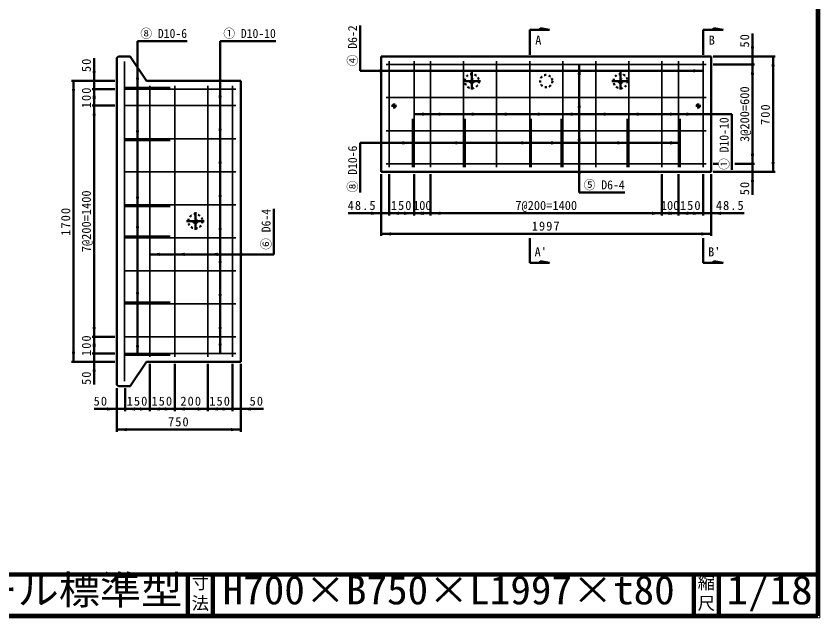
# Model space of a CAD drawing. Units: millimetres, scale not verified, with parts at other scales. Extents: x 100 to 4105, y 100 to 2870.
# Drawn here: x 2159 to 4105, y 100 to 1557 of the extents above; entities that cross this region are included whole.
import ezdxf
from ezdxf.enums import TextEntityAlignment as Align

# ---------------------------------------------------------------- set-up
doc = ezdxf.new("R2010")
doc.units = ezdxf.units.MM
doc.header["$LTSCALE"] = 5
doc.linetypes.add('USER1', pattern=[13.4, 10, -1.2, 1, -1.2])
doc.linetypes.add('USER3', pattern=[2.2, 1, -1.2])
doc.layers.add('V-nasSTD', color=7, linetype='Continuous', lineweight=50)
doc.styles.add('ＭＳ ゴシック', font='')
doc.styles.get('ＭＳ ゴシック').set_extended_font_data('MS Gothic')

msp = doc.modelspace()

# ---------------------------------------------------------------- hatches: boundary and pattern name
at = {"layer": 'V-nasSTD'}
for points in [[(3941.72, 1483.752), (3945.72, 1483.752), (3941.72, 1459.752), (3937.72, 1483.752)], [(3991.72, 1435.752), (3995.72, 1435.752), (3991.72, 1459.752), (3987.72, 1435.752)], [(2347.92, 1424.352), (2351.92, 1424.352), (2347.92, 1400.352), (2343.92, 1424.352)], [(3038.32, 1424.752), (3038.32, 1420.752), (3062.32, 1424.752), (3038.32, 1428.752)], [(3522.32, 1415.752), (3526.32, 1415.752), (3522.32, 1439.752), (3518.32, 1415.752)], [(3798.32, 1424.752), (3798.32, 1420.752), (3822.32, 1424.752), (3798.32, 1428.752)], [(3941.72, 1415.752), (3945.72, 1415.752), (3941.72, 1439.752), (3937.72, 1415.752)], [(2452.92, 1408.352), (2456.92, 1408.352), (2452.92, 1384.352), (2448.92, 1408.352)], [(2652.92, 1404.352), (2656.92, 1404.352), (2652.92, 1380.352), (2648.92, 1404.352)], [(2297.92, 1376.352), (2301.92, 1376.352), (2297.92, 1400.352), (2293.92, 1376.352)], [(2347.92, 1356.352), (2351.92, 1356.352), (2347.92, 1380.352), (2343.92, 1356.352)], [(2347.92, 1364.352), (2351.92, 1364.352), (2347.92, 1340.352), (2343.92, 1364.352)], [(2652.92, 1364.352), (2656.92, 1364.352), (2652.92, 1340.352), (2648.92, 1364.352)], [(3522.32, 1335.752), (3526.32, 1335.752), (3522.32, 1359.752), (3518.32, 1335.752)], [(2347.92, 1316.352), (2351.92, 1316.352), (2347.92, 1340.352), (2343.92, 1316.352)], [(3146.32, 1319.752), (3146.32, 1315.752), (3122.32, 1319.752), (3146.32, 1323.752)], [(3186.32, 1319.752), (3186.32, 1315.752), (3162.32, 1319.752), (3186.32, 1323.752)], [(3266.32, 1319.752), (3266.32, 1315.752), (3242.32, 1319.752), (3266.32, 1323.752)], [(3346.32, 1319.752), (3346.32, 1315.752), (3322.32, 1319.752), (3346.32, 1323.752)], [(3426.32, 1319.752), (3426.32, 1315.752), (3402.32, 1319.752), (3426.32, 1323.752)], [(3506.32, 1319.752), (3506.32, 1315.752), (3482.32, 1319.752), (3506.32, 1323.752)], [(3586.32, 1319.752), (3586.32, 1315.752), (3562.32, 1319.752), (3586.32, 1323.752)], [(3666.32, 1319.752), (3666.32, 1315.752), (3642.32, 1319.752), (3666.32, 1323.752)], [(3746.32, 1319.752), (3746.32, 1315.752), (3722.32, 1319.752), (3746.32, 1323.752)], [(3786.32, 1319.752), (3786.32, 1315.752), (3762.32, 1319.752), (3786.32, 1323.752)], [(2452.92, 1280.352), (2456.92, 1280.352), (2452.92, 1256.352), (2448.92, 1280.352)], [(2652.92, 1284.352), (2656.92, 1284.352), (2652.92, 1260.352), (2648.92, 1284.352)], [(3522.32, 1255.752), (3526.32, 1255.752), (3522.32, 1279.752), (3518.32, 1255.752)], [(3094.32, 1250.267), (3094.32, 1246.267), (3118.32, 1250.267), (3094.32, 1254.267)], [(3222.32, 1250.267), (3222.32, 1246.267), (3246.32, 1250.267), (3222.32, 1254.267)], [(3382.32, 1250.267), (3382.32, 1246.267), (3406.32, 1250.267), (3382.32, 1254.267)], [(3454.32, 1250.267), (3454.32, 1246.267), (3478.32, 1250.267), (3454.32, 1254.267)], [(3614.32, 1250.267), (3614.32, 1246.267), (3638.32, 1250.267), (3614.32, 1254.267)], [(3742.32, 1250.267), (3742.32, 1246.267), (3766.32, 1250.267), (3742.32, 1254.267)], [(3941.72, 1223.752), (3945.72, 1223.752), (3941.72, 1199.752), (3937.72, 1223.752)], [(2652.92, 1204.352), (2656.92, 1204.352), (2652.92, 1180.352), (2648.92, 1204.352)], [(3522.32, 1175.752), (3526.32, 1175.752), (3522.32, 1199.752), (3518.32, 1175.752)], [(3991.72, 1203.752), (3995.72, 1203.752), (3991.72, 1179.752), (3987.72, 1203.752)], [(3941.72, 1155.752), (3945.72, 1155.752), (3941.72, 1179.752), (3937.72, 1155.752)], [(2452.92, 1120.352), (2456.92, 1120.352), (2452.92, 1096.352), (2448.92, 1120.352)], [(2652.92, 1124.352), (2656.92, 1124.352), (2652.92, 1100.352), (2648.92, 1124.352)], [(3018.92, 1079.752), (3018.92, 1075.752), (3042.92, 1079.752), (3018.92, 1083.752)], [(3086.32, 1079.752), (3086.32, 1075.752), (3062.32, 1079.752), (3086.32, 1083.752)], [(3098.32, 1079.752), (3098.32, 1075.752), (3122.32, 1079.752), (3098.32, 1083.752)], [(3146.32, 1079.752), (3146.32, 1075.752), (3122.32, 1079.752), (3146.32, 1083.752)], [(3138.32, 1079.752), (3138.32, 1075.752), (3162.32, 1079.752), (3138.32, 1083.752)], [(3186.32, 1079.752), (3186.32, 1075.752), (3162.32, 1079.752), (3186.32, 1083.752)], [(3698.32, 1079.752), (3698.32, 1075.752), (3722.32, 1079.752), (3698.32, 1083.752)], [(3746.32, 1079.752), (3746.32, 1075.752), (3722.32, 1079.752), (3746.32, 1083.752)], [(3738.32, 1079.752), (3738.32, 1075.752), (3762.32, 1079.752), (3738.32, 1083.752)], [(3786.32, 1079.752), (3786.32, 1075.752), (3762.32, 1079.752), (3786.32, 1083.752)], [(3798.32, 1079.752), (3798.32, 1075.752), (3822.32, 1079.752), (3798.32, 1083.752)], [(3865.72, 1079.752), (3865.72, 1075.752), (3841.72, 1079.752), (3865.72, 1083.752)], [(2452.92, 1048.352), (2456.92, 1048.352), (2452.92, 1024.352), (2448.92, 1048.352)], [(2652.92, 1044.352), (2656.92, 1044.352), (2652.92, 1020.352), (2648.92, 1044.352)], [(3066.92, 1029.752), (3066.92, 1025.752), (3042.92, 1029.752), (3066.92, 1033.752)], [(3817.72, 1029.752), (3817.72, 1025.752), (3841.72, 1029.752), (3817.72, 1033.752)], [(2506.92, 980.352), (2506.92, 976.352), (2482.92, 980.352), (2506.92, 984.352)], [(2566.92, 980.352), (2566.92, 976.352), (2542.92, 980.352), (2566.92, 984.352)], [(2646.92, 980.352), (2646.92, 976.352), (2622.92, 980.352), (2646.92, 984.352)], [(2706.92, 980.352), (2706.92, 976.352), (2682.92, 980.352), (2706.92, 984.352)], [(2652.92, 964.352), (2656.92, 964.352), (2652.92, 940.352), (2648.92, 964.352)], [(2452.92, 888.352), (2456.92, 888.352), (2452.92, 864.352), (2448.92, 888.352)], [(2652.92, 884.352), (2656.92, 884.352), (2652.92, 860.352), (2648.92, 884.352)], [(2347.92, 804.352), (2351.92, 804.352), (2347.92, 780.352), (2343.92, 804.352)], [(2652.92, 804.352), (2656.92, 804.352), (2652.92, 780.352), (2648.92, 804.352)], [(2347.92, 756.352), (2351.92, 756.352), (2347.92, 780.352), (2343.92, 756.352)], [(2347.92, 764.352), (2351.92, 764.352), (2347.92, 740.352), (2343.92, 764.352)], [(2452.92, 760.352), (2456.92, 760.352), (2452.92, 736.352), (2448.92, 760.352)], [(2652.92, 764.352), (2656.92, 764.352), (2652.92, 740.352), (2648.92, 764.352)], [(2297.92, 744.352), (2301.92, 744.352), (2297.92, 720.352), (2293.92, 744.352)], [(2347.92, 696.352), (2351.92, 696.352), (2347.92, 720.352), (2343.92, 696.352)], [(2378.92, 605.952), (2378.92, 601.952), (2402.92, 605.952), (2378.92, 609.952)], [(2446.92, 605.952), (2446.92, 601.952), (2422.92, 605.952), (2446.92, 609.952)], [(2458.92, 605.952), (2458.92, 601.952), (2482.92, 605.952), (2458.92, 609.952)], [(2506.92, 605.952), (2506.92, 601.952), (2482.92, 605.952), (2506.92, 609.952)], [(2518.92, 605.952), (2518.92, 601.952), (2542.92, 605.952), (2518.92, 609.952)], [(2566.92, 605.952), (2566.92, 601.952), (2542.92, 605.952), (2566.92, 609.952)], [(2598.92, 605.952), (2598.92, 601.952), (2622.92, 605.952), (2598.92, 609.952)], [(2646.92, 605.952), (2646.92, 601.952), (2622.92, 605.952), (2646.92, 609.952)], [(2658.92, 605.952), (2658.92, 601.952), (2682.92, 605.952), (2658.92, 609.952)], [(2726.92, 605.952), (2726.92, 601.952), (2702.92, 605.952), (2726.92, 609.952)], [(2426.92, 555.952), (2426.92, 551.952), (2402.92, 555.952), (2426.92, 559.952)], [(2678.92, 555.952), (2678.92, 551.952), (2702.92, 555.952), (2678.92, 559.952)]]:
    msp.add_hatch(color=256, dxfattribs=at).paths.add_polyline_path(points)

# ---------------------------------------------------------------- linework, layer by layer
at = {"layer": 'V-nasSTD', "lineweight": 100}
for p, q in [((4100, 105), (4100, 2865)), ((105, 205), (4100, 205)), ((2575, 205), (2575, 105)), ((2635, 205), (2635, 105)), ((3800, 205), (3800, 105)), ((3860, 205), (3860, 105)), ((105, 105), (4100, 105))]:
    msp.add_line(p, q, dxfattribs=at)
at = {"layer": 'V-nasSTD'}
for p, q in [((2992.32, 1424.752), (2992.32, 1534.752)), ((3402.32, 1463.752), (3402.32, 1523.752)), ((3427.32, 1523.752), (3402.32, 1523.752)), ((3427.32, 1523.752), (3427.32, 1527.592)), ((3427.32, 1527.592), (3450.36, 1523.752)), ((3427.32, 1523.752), (3450.36, 1523.752)), ((3822.32, 1463.752), (3822.32, 1523.752)), ((3847.32, 1523.752), (3822.32, 1523.752)), ((3847.32, 1523.752), (3847.32, 1527.592)), ((3847.32, 1527.592), (3870.36, 1523.752)), ((3847.32, 1523.752), (3870.36, 1523.752)), ((3941.72, 1459.752), (3941.72, 1514.752)), ((2452.92, 736.352), (2452.92, 1496.352)), ((2452.92, 1496.352), (2572.92, 1496.352)), ((2652.92, 740.352), (2652.92, 1496.352)), ((2652.92, 1496.352), (2787.92, 1496.352)), ((2406.52, 1459.752), (2402.92, 1456.152)), ((2434.92, 1459.752), (2406.52, 1459.752)), ((2434.92, 1459.752), (2474.92, 1400.352)), ((3042.92, 1459.752), (3042.92, 1179.752)), ((3841.72, 1459.752), (3042.92, 1459.752)), ((3841.72, 1179.752), (3841.72, 1459.752)), ((3846.72, 1459.752), (3996.72, 1459.752)), ((3941.72, 1459.752), (3941.72, 1439.752)), ((3991.72, 1459.752), (3991.72, 1179.752)), ((2347.92, 1400.352), (2347.92, 1455.352)), ((2402.92, 1456.152), (2402.92, 664.552)), ((3822.32, 1424.752), (2992.32, 1424.752)), ((3522.32, 1129.752), (3522.32, 1439.752)), ((3846.72, 1439.752), (3946.72, 1439.752)), ((3941.72, 1439.752), (3941.72, 1199.752)), ((2397.92, 1400.352), (2292.92, 1400.352)), ((2297.92, 1400.352), (2297.92, 720.352)), ((2347.92, 1380.352), (2347.92, 1400.352)), ((2702.92, 1400.352), (2474.92, 1400.352)), ((2702.92, 720.352), (2702.92, 1400.352)), ((2397.92, 1380.352), (2342.92, 1380.352)), ((2347.92, 1380.352), (2347.92, 1340.352)), ((2397.92, 1340.352), (2342.92, 1340.352)), ((2347.92, 780.352), (2347.92, 1340.352)), ((3891.72, 1319.752), (3122.32, 1319.752)), ((3891.72, 1184.752), (3891.72, 1319.752)), ((3766.32, 1250.267), (2992.32, 1250.267)), ((2992.32, 1130.267), (2992.32, 1250.267)), ((3846.72, 1199.752), (3858.72, 1199.752)), ((3898.72, 1199.752), (3946.72, 1199.752)), ((3941.72, 1179.752), (3941.72, 1199.752)), ((3042.92, 1179.752), (3841.72, 1179.752)), ((3042.92, 1174.752), (3042.92, 1024.752)), ((3062.32, 1174.752), (3062.32, 1074.752)), ((3122.32, 1174.752), (3122.32, 1074.752)), ((3162.32, 1174.752), (3162.32, 1074.752)), ((3722.32, 1174.752), (3722.32, 1074.752)), ((3762.32, 1174.752), (3762.32, 1074.752)), ((3822.32, 1174.752), (3822.32, 1074.752)), ((3841.72, 1174.752), (3841.72, 1024.752)), ((3846.72, 1179.752), (3996.72, 1179.752)), ((3941.72, 1179.752), (3941.72, 1124.752)), ((3522.32, 1129.752), (3632.32, 1129.752)), ((2782.92, 980.352), (2782.92, 1090.352)), ((2962.92, 1079.752), (3042.92, 1079.752)), ((3042.92, 1079.752), (3062.32, 1079.752)), ((3062.32, 1079.752), (3122.32, 1079.752)), ((3122.32, 1079.752), (3162.32, 1079.752)), ((3162.32, 1079.752), (3722.32, 1079.752)), ((3762.32, 1079.752), (3722.32, 1079.752)), ((3822.32, 1079.752), (3762.32, 1079.752)), ((3841.72, 1079.752), (3822.32, 1079.752)), ((3921.72, 1079.752), (3841.72, 1079.752)), ((3042.92, 1029.752), (3841.72, 1029.752)), ((3402.32, 1019.752), (3402.32, 959.752)), ((3822.32, 1019.752), (3822.32, 959.752)), ((2482.92, 980.352), (2782.92, 980.352)), ((3427.32, 959.752), (3402.32, 959.752)), ((3427.32, 959.752), (3427.32, 963.592)), ((3427.32, 963.592), (3450.36, 959.752)), ((3427.32, 959.752), (3450.36, 959.752)), ((3847.32, 959.752), (3822.32, 959.752)), ((3847.32, 959.752), (3847.32, 963.592)), ((3847.32, 963.592), (3870.36, 959.752)), ((3870.36, 959.752), (3847.32, 959.752)), ((2397.92, 780.352), (2342.92, 780.352)), ((2347.92, 740.352), (2347.92, 780.352)), ((2397.92, 740.352), (2342.92, 740.352)), ((2347.92, 740.352), (2347.92, 720.352)), ((2397.92, 720.352), (2292.92, 720.352)), ((2347.92, 720.352), (2347.92, 665.352)), ((2474.92, 720.352), (2434.92, 660.952)), ((2702.92, 720.352), (2474.92, 720.352)), ((2482.92, 600.952), (2482.92, 715.352)), ((2542.92, 600.952), (2542.92, 715.352)), ((2622.92, 600.952), (2622.92, 715.352)), ((2682.92, 600.952), (2682.92, 715.352)), ((2702.92, 550.952), (2702.92, 715.352)), ((2402.92, 664.552), (2406.52, 660.952)), ((2402.92, 550.952), (2402.92, 655.952)), ((2406.52, 660.952), (2434.92, 660.952)), ((2422.92, 600.952), (2422.92, 655.952)), ((2402.92, 605.952), (2347.92, 605.952)), ((2422.92, 605.952), (2402.92, 605.952)), ((2422.92, 605.952), (2482.92, 605.952)), ((2482.92, 605.952), (2542.92, 605.952)), ((2542.92, 605.952), (2622.92, 605.952)), ((2622.92, 605.952), (2682.92, 605.952)), ((2682.92, 605.952), (2702.92, 605.952)), ((2702.92, 605.952), (2757.92, 605.952)), ((2702.92, 555.952), (2402.92, 555.952))]:
    msp.add_line(p, q, dxfattribs=at)
at = {"layer": 'V-nasSTD', "lineweight": 35}
for p, q in [((2421.72, 1447.352), (2421.72, 673.352)), ((3062.32, 1447.752), (3062.32, 1191.752)), ((3122.32, 1447.752), (3122.32, 1191.752)), ((3162.32, 1447.752), (3162.32, 1191.752)), ((3242.32, 1447.752), (3242.32, 1191.752)), ((3322.32, 1447.752), (3322.32, 1191.752)), ((3402.32, 1447.752), (3402.32, 1191.752)), ((3482.32, 1447.752), (3482.32, 1191.752)), ((3562.32, 1447.752), (3562.32, 1191.752)), ((3642.32, 1447.752), (3642.32, 1191.752)), ((3722.32, 1447.752), (3722.32, 1191.752)), ((3762.32, 1447.752), (3762.32, 1191.752)), ((3822.32, 1447.752), (3822.32, 1191.752)), ((3054.92, 1439.752), (3829.72, 1439.752)), ((2420.92, 1384.352), (2531.949, 1384.352)), ((2482.92, 732.352), (2482.92, 1388.352)), ((2542.92, 732.352), (2542.92, 1388.352)), ((2622.92, 732.352), (2622.92, 1388.352)), ((2682.92, 732.352), (2682.92, 1388.352)), ((2690.92, 1380.352), (2422.92, 1380.352)), ((3054.92, 1359.752), (3829.72, 1359.752)), ((2690.92, 1340.352), (2422.92, 1340.352)), ((3118.32, 1308.781), (3118.32, 1191.752)), ((3246.32, 1308.781), (3246.32, 1191.752)), ((3406.32, 1308.781), (3406.32, 1191.752)), ((3478.32, 1308.781), (3478.32, 1191.752)), ((3638.32, 1308.781), (3638.32, 1191.752)), ((3766.32, 1308.781), (3766.32, 1191.752)), ((3054.92, 1279.752), (3829.72, 1279.752)), ((2420.92, 1256.352), (2531.949, 1256.352)), ((2690.92, 1260.352), (2422.92, 1260.352)), ((3054.92, 1199.752), (3829.72, 1199.752)), ((2690.92, 1180.352), (2422.92, 1180.352)), ((2420.92, 1096.352), (2531.949, 1096.352)), ((2690.92, 1100.352), (2422.92, 1100.352)), ((2420.92, 1024.352), (2531.949, 1024.352)), ((2690.92, 1020.352), (2422.92, 1020.352)), ((2690.92, 940.352), (2422.92, 940.352)), ((2420.92, 864.352), (2531.949, 864.352)), ((2690.92, 860.352), (2422.92, 860.352)), ((2690.92, 780.352), (2422.92, 780.352)), ((2690.92, 740.352), (2422.92, 740.352)), ((2420.92, 736.352), (2531.949, 736.352))]:
    msp.add_line(p, q, dxfattribs=at)
at = {"layer": 'V-nasSTD', "linetype": 'USER1'}
for p, q in [((3262.32, 1421.552), (3262.32, 1379.152)), ((3622.32, 1421.552), (3622.32, 1379.152)), ((3241.12, 1399.752), (3283.52, 1399.752)), ((3601.12, 1399.752), (3643.52, 1399.752)), ((3074.12, 1333.752), (3074.12, 1345.752)), ((3810.52, 1333.752), (3810.52, 1345.752)), ((3068.12, 1339.752), (3080.12, 1339.752)), ((3804.52, 1339.752), (3816.52, 1339.752)), ((2592.92, 1082.152), (2592.92, 1039.752)), ((2571.72, 1060.352), (2614.12, 1060.352))]:
    msp.add_line(p, q, dxfattribs=at)
at = {"layer": 'V-nasSTD', "lineweight": 13}
msp.add_lwpolyline([(100, 100), (100, 2870), (4105, 2870), (4105, 100)], close=True, dxfattribs=at)
at = {"layer": 'V-nasSTD', "linetype": 'USER3'}
for centre, radius in [((3262.32, 1399.752), 17.2), ((3262.32, 1399.752), 5), ((3442.32, 1399.752), 15), ((3622.32, 1399.752), 17.2), ((3622.32, 1399.752), 5), ((3074.12, 1339.752), 3.8), ((3810.52, 1339.752), 3.8), ((3074.12, 1339.752), 2.4), ((3074.12, 1339.752), 2), ((3810.52, 1339.752), 2.4), ((3810.52, 1339.752), 2), ((2592.92, 1060.352), 17.2), ((2592.92, 1060.352), 5)]:
    msp.add_circle(centre, radius, dxfattribs=at)

# ---------------------------------------------------------------- texts
at = {"layer": 'V-nasSTD', "style": 'ＭＳ ゴシック', "width": 0.95}
for s, p in [('⑧ D10-6', (2516.285, 1526.16)), ('① D10-10', (2724.205, 1526.16)), ('⑤ D6-4', (3582.764, 1159.56))]:
    msp.add_text(s, height=21.85, dxfattribs=at).set_placement(p, align=Align.TOP_CENTER)
for s, p in [('④ D6-2', (2962.512, 1485.196)), ('① D10-10', (3861.912, 1248.466)), ('⑧ D10-6', (2962.512, 1186.902)), ('⑥ D6-4', (2753.112, 1040.796))]:
    msp.add_text(s, height=21.85, rotation=90, dxfattribs=at).set_placement(p, align=Align.TOP_CENTER)
at = {"layer": 'V-nasSTD', "style": 'ＭＳ ゴシック'}
for s, p in [('A', (3423.185, 1509.927)), ('B', (3843.185, 1509.927)), ('100', (3142.32, 1109.752)), ('7@200=1400', (3442.32, 1109.752)), ('100', (3742.32, 1109.752)), ("A'", (3429.209, 997.308)), ("B'", (3849.209, 997.308))]:
    msp.add_text(s, height=21.99, dxfattribs=at).set_placement(p, align=Align.TOP_CENTER)
for s, p in [('3@200=600', (3911.72, 1319.752)), ('7@200=1400', (2317.92, 1060.352))]:
    msp.add_text(s, height=21.99, rotation=90, dxfattribs=at).set_placement(p, align=Align.TOP_CENTER)
for s, width, p in [('1stタッチウォール標準型', 1.05, (1414.75, 202.47)), ('H700×B750×L1997×t80', 1.05, (2659, 202.508)), ('1/18', 1.1, (3879, 202.582))]:
    msp.add_text(s, height=69.65, dxfattribs=dict(at, width=width)).set_placement(p, align=Align.TOP_LEFT)
for s, p in [('寸', (2583.982, 200.999)), ('縮', (3808.982, 200.999)), ('法', (2583.976, 151.01)), ('尺', (3808.976, 151.01))]:
    msp.add_text(s, height=30.79, dxfattribs=at).set_placement(p, align=Align.TOP_LEFT)
at = {"layer": 'V-nasSTD', "char_height": 21.99, "attachment_point": 2, "rotation": 90, "style": 'ＭＳ ゴシック'}
for s, insert in [('\\T1.17;50', (3911.72, 1498.502)), ('\\T1.17;50', (2317.92, 1439.102)), ('\\T1.17;100', (2317.92, 1360.352)), ('\\T1.17;700', (3961.72, 1319.752)), ('\\T1.17;50', (3911.72, 1141.002)), ('\\T1.17;1700', (2267.92, 1060.352)), ('\\T1.17;100', (2317.92, 760.352)), ('\\T1.17;50', (2317.92, 681.602))]:
    msp.add_mtext(s, dxfattribs=dict(at, insert=insert))
at = {"layer": 'V-nasSTD', "char_height": 21.99, "attachment_point": 2, "style": 'ＭＳ ゴシック'}
for s, insert in [('\\T1.17;48.5', (2996.67, 1109.752)), ('\\T1.17;150', (3092.32, 1109.752)), ('\\T1.17;150', (3792.32, 1109.752)), ('\\T1.17;48.5', (3887.97, 1109.752)), ('\\T1.17;1997', (3442.32, 1059.752)), ('\\T1.17;50', (2364.17, 635.952)), ('\\T1.17;150', (2452.92, 635.952)), ('\\T1.17;150', (2512.92, 635.952)), ('\\T1.17;200', (2582.92, 635.952)), ('\\T1.17;150', (2652.92, 635.952)), ('\\T1.17;50', (2741.67, 635.952)), ('\\T1.17;750', (2552.92, 585.952))]:
    msp.add_mtext(s, dxfattribs=dict(at, insert=insert))

doc.saveas('drawing.dxf')
